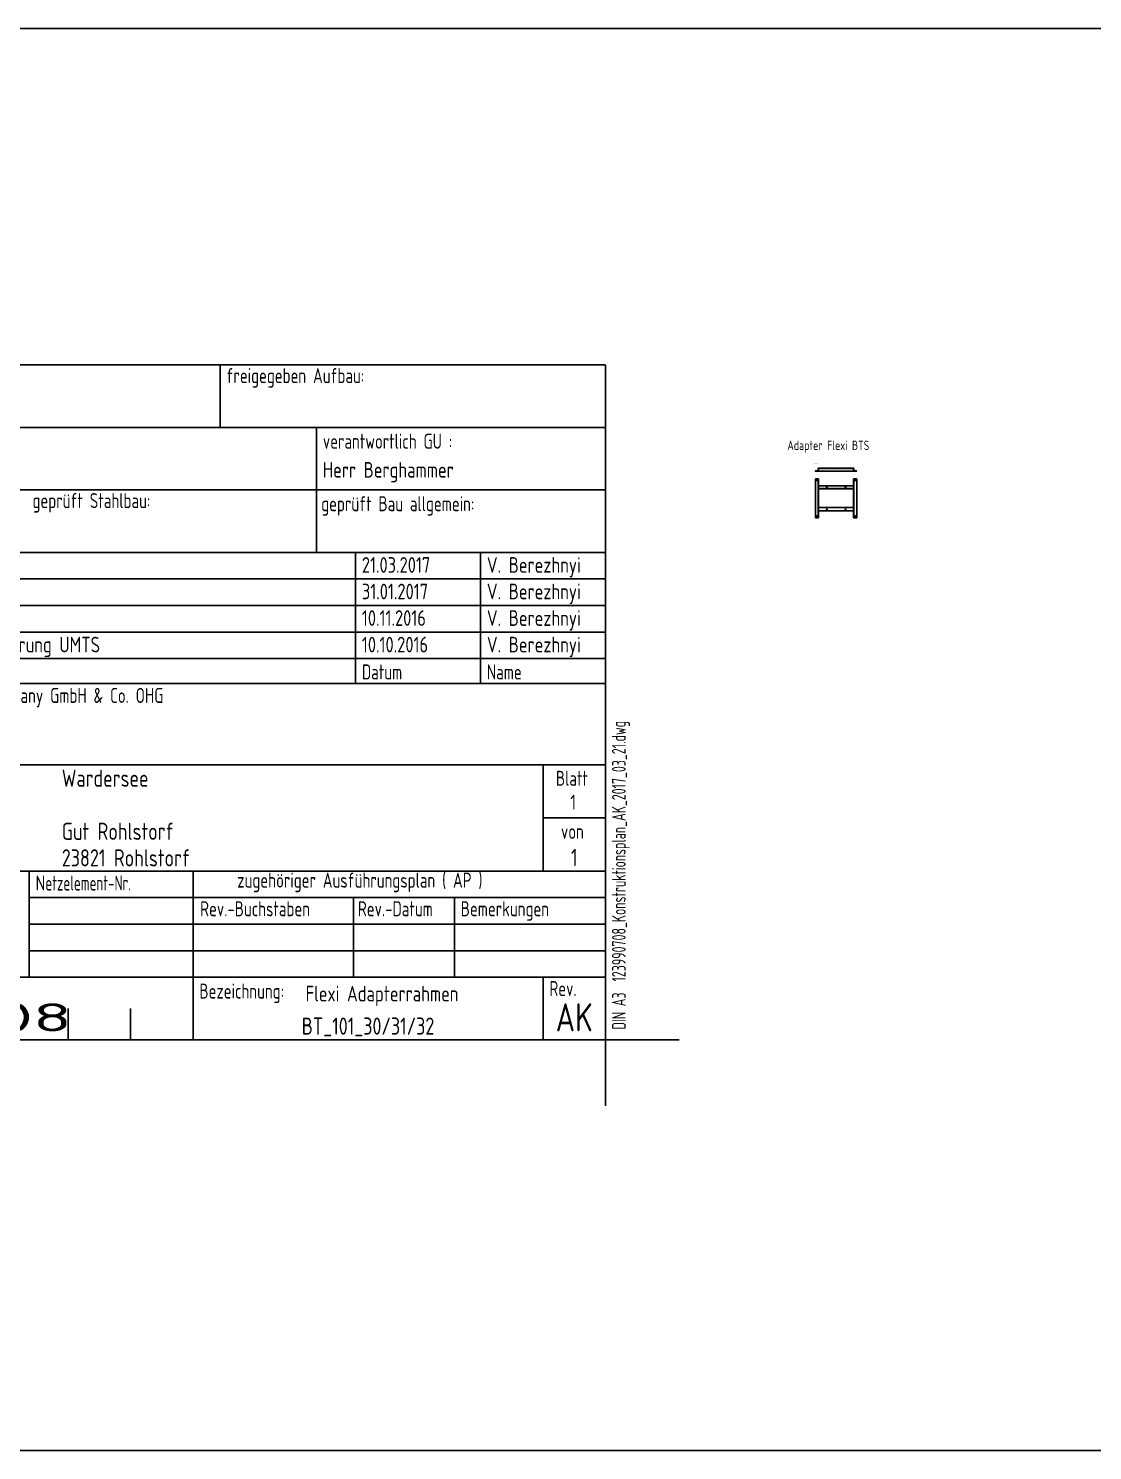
# Model space of a CAD drawing. Header units: millimetres. Extents: x -6273 to 60188, y -6573 to 16187.
# Drawn here: x 9266 to 26293, y -6573 to 16187 of the extents above; entities that cross this region are included whole.
import ezdxf
from ezdxf.enums import TextEntityAlignment as Align

# ---------------------------------------------------------------- set-up
doc = ezdxf.new("R2010")
doc.units = ezdxf.units.MM
doc.header["$LTSCALE"] = 0.4
doc.linetypes.add('ACAD_ISO02W100', pattern=[15, 12, -3])
doc.linetypes.add('MITTE', pattern=[50.8, 31.75, -6.35, 6.35, -6.35])
doc.layers.add('00_Hilfslinien', color=31, linetype='Continuous', plot=False)
for name, color, linetype, lineweight in [('00_Rahmen_Schriftfeld', 7, 'Continuous', 25), ('10_30_Mittellinie', 140, 'MITTE', 18), ('10_30_Stahlbau', 140, 'Continuous', 25), ('10_30_Stahlbau_VDK', 140, 'ACAD_ISO02W100', 18)]:
    doc.layers.add(name, color=color, linetype=linetype, lineweight=lineweight)
doc.layers.add('Plankopf', color=255, linetype='Continuous')
doc.styles.get("Standard").update_dxf_attribs({"font": 'isocp.shx', "width": 0.85})
doc.styles.add('STO-Nr', font='isoct.shx')

# ---------------------------------------------------------------- blocks, each defined once
blk = doc.blocks.new('Schriftfeld')
at = {"color": 0, "linetype": 'ByBlock', "lineweight": 50, "width": 0.85}
for tag, p in [('STO-NAME', (9800, 4050)), ('STO-STRASSE', (9800, 3200)), ('STO-ORT', (9800, 2775))]:
    blk.add_attdef(tag, p, '', height=275, dxfattribs=at)
at = {"color": 0, "linetype": 'ByBlock', "lineweight": -2, "width": 0.85}
for tag, p in [('DATUM-ERSTELLT', (3000, 3625)), ('NAME-ERSTELLT', (4800, 3625)), ('DATUM-GEPRÜFT', (3000, 3200)), ('NAME-GEPRÜFT', (4800, 3200)), ('DATUM-FREIGEGEBEN', (3000, 2775)), ('NAME-FREIGEGEBEN', (4800, 2775))]:
    blk.add_attdef(tag, p, '', height=250, dxfattribs=at)
at = {"color": 0, "linetype": 'ByBlock', "lineweight": 50, "width": 0.85}
for tag, height, p in [('BLATT-ANZAHL', 275, (18000, 2700)), ('REVISION', 450, (18000, 0)), ('PLANART', 275, (14700, 0))]:
    blk.add_attdef(tag, text='', height=height, dxfattribs=at).set_placement(p, align=Align.BOTTOM_CENTER)
at = {"color": 0, "linetype": 'ByBlock', "lineweight": 100, "style": 'STO-Nr', "width": 2.05}
blk.add_attdef('STO-NR', text='', height=450, dxfattribs=at).set_placement((7400, 0), align=Align.BOTTOM_CENTER)
blk = doc.blocks.new('Revision')
at = {"color": 0, "linetype": 'ByBlock', "lineweight": -2, "width": 0.85}
blk.add_attdef('REV', text='', height=250, dxfattribs=at).set_placement((750, 0), align=Align.BOTTOM_CENTER)
for tag, p in [('REV-ART', (1600, 100)), ('REV-DATUM', (14600, 100)), ('REV-NAME', (16600, 100))]:
    blk.add_attdef(tag, p, '', height=250, dxfattribs=at)

msp = doc.modelspace()

# ---------------------------------------------------------------- linework, layer by layer
msp.add_lwpolyline([(-6272.77, 16186.97), (26957.44, 16186.97), (26957.44, -6573.32), (-6272.77, -6573.32)], close=True)
at = {"layer": '00_Hilfslinien'}
for q in [(18500, -1053.98), (19679.45, 0), (18500, -1053.98), (19679.45, 0)]:
    msp.add_line((18500, 0), q, dxfattribs=at)
at = {"layer": '00_Rahmen_Schriftfeld', "color": 7}
for p, q in [((18500, 10800), (18500, 0)), ((9901.66, 500.71), (9901.66, 0.71)), ((10901.66, 500.71), (10901.66, 0.71)), ((18500, 0), (0, 0))]:
    msp.add_line(p, q, dxfattribs=at)
at = {"layer": '10_30_Mittellinie'}
for p, q in [((21878.73, 9112.27), (21878.73, 9094.63)), ((22039.14, 9157.27), (22039.14, 9139.63)), ((22339.14, 9157.27), (22339.14, 9139.63)), ((22498.73, 9112.27), (22498.73, 9094.63)), ((21869.73, 8955.55), (21887.73, 8955.55)), ((21878.73, 8964.55), (21878.73, 8946.55)), ((22507.73, 8955.55), (22489.73, 8955.55)), ((22498.73, 8964.55), (22498.73, 8946.55)), ((22498.73, 8964.55), (22498.73, 8946.55)), ((22030.14, 8848.05), (22048.14, 8848.05)), ((22030.14, 8848.05), (22048.14, 8848.05)), ((22039.14, 8857.05), (22039.14, 8839.05)), ((22039.14, 8857.05), (22039.14, 8839.05)), ((22039.14, 8857.05), (22039.14, 8839.05)), ((22039.14, 8857.05), (22039.14, 8839.05)), ((22330.14, 8848.05), (22348.14, 8848.05)), ((22348.14, 8848.05), (22330.14, 8848.05)), ((22339.14, 8857.05), (22339.14, 8839.05)), ((22339.14, 8857.05), (22339.14, 8839.05)), ((22339.14, 8857.05), (22339.14, 8839.05)), ((22030.14, 8488.05), (22048.14, 8488.05)), ((22030.14, 8488.05), (22048.14, 8488.05)), ((22039.14, 8497.05), (22039.14, 8479.05)), ((22039.14, 8497.05), (22039.14, 8479.05)), ((22039.14, 8497.05), (22039.14, 8479.05)), ((22039.14, 8497.05), (22039.14, 8479.05)), ((22330.14, 8488.05), (22348.14, 8488.05)), ((22348.14, 8488.05), (22330.14, 8488.05)), ((22339.14, 8497.05), (22339.14, 8479.05)), ((22339.14, 8497.05), (22339.14, 8479.05)), ((22339.14, 8497.05), (22339.14, 8479.05)), ((21869.73, 8380.55), (21887.73, 8380.55)), ((21878.73, 8389.55), (21878.73, 8371.55)), ((22507.73, 8380.55), (22489.73, 8380.55)), ((22498.73, 8389.55), (22498.73, 8371.55)), ((22498.73, 8389.55), (22498.73, 8371.55))]:
    msp.add_line(p, q, dxfattribs=at)
at = {"layer": '10_30_Stahlbau'}
for p, q in [((21908.73, 9150.55), (22468.73, 9150.55)), ((21858.73, 8980.55), (21858.73, 8355.55)), ((21858.73, 8980.55), (21908.73, 8980.55)), ((21903.73, 8980.55), (21903.73, 8355.55)), ((21908.73, 9100.55), (22468.73, 9100.55)), ((21908.73, 8980.55), (21908.73, 8355.55)), ((22468.73, 8980.55), (22468.73, 8355.55)), ((22518.73, 8980.55), (22468.73, 8980.55)), ((22473.73, 8980.55), (22473.73, 8355.55)), ((22518.73, 8980.55), (22518.73, 8355.55)), ((22468.73, 8868.05), (21908.73, 8868.05)), ((21908.73, 8868.05), (21908.73, 8818.05)), ((22468.73, 8818.05), (21908.73, 8818.05)), ((22017.61, 8818.05), (22067.61, 8818.05)), ((22017.61, 8818.05), (22067.61, 8818.05)), ((22357.61, 8818.05), (22307.61, 8818.05)), ((22357.61, 8818.05), (22307.61, 8818.05)), ((22468.73, 8868.05), (22468.73, 8818.05)), ((22468.73, 8518.05), (21908.73, 8518.05)), ((21908.73, 8468.05), (21908.73, 8518.05)), ((22468.73, 8468.05), (21908.73, 8468.05)), ((22019.14, 8518.05), (22069.14, 8518.05)), ((22359.14, 8518.05), (22309.14, 8518.05)), ((22468.73, 8468.05), (22468.73, 8518.05)), ((21858.73, 8355.55), (21908.73, 8355.55)), ((22518.73, 8355.55), (22468.73, 8355.55))]:
    msp.add_line(p, q, dxfattribs=at)
for points in [[(21858.73, 9102.05, -0.41421356), (21862.23, 9105.55), (21896.73, 9105.55, 0.41421356), (21903.73, 9112.55), (21903.73, 9147.05, -0.41421356), (21907.23, 9150.55), (21908.73, 9150.55), (21908.73, 9100.55), (21858.73, 9100.55)], [(22518.73, 9102.05, 0.41421356), (22515.23, 9105.55), (22480.73, 9105.55, -0.41421356), (22473.73, 9112.55), (22473.73, 9147.05, 0.41421356), (22470.23, 9150.55), (22468.73, 9150.55), (22468.73, 9100.55), (22518.73, 9100.55)]]:
    msp.add_lwpolyline(points, format="xyb", close=True, dxfattribs=at)
for centre in [(21878.73, 8955.55), (22498.73, 8955.55), (22039.14, 8848.05), (22339.14, 8848.05), (22039.14, 8488.05), (22339.14, 8488.05), (21878.73, 8380.55), (22498.73, 8380.55)]:
    msp.add_circle(centre, 7, dxfattribs=at)
at = {"layer": '10_30_Stahlbau_VDK'}
for p, q in [((21872.23, 9105.55), (21872.23, 9100.55)), ((21885.23, 9105.55), (21885.23, 9100.55)), ((21908.73, 9145.55), (22468.73, 9145.55)), ((22032.64, 9150.55), (22032.64, 9145.55)), ((22045.64, 9150.55), (22045.64, 9145.55)), ((22332.64, 9150.55), (22332.64, 9145.55)), ((22345.64, 9150.55), (22345.64, 9145.55)), ((22492.23, 9105.55), (22492.23, 9100.55)), ((22505.23, 9105.55), (22505.23, 9100.55)), ((22468.73, 8823.05), (21908.73, 8823.05)), ((22468.73, 8513.05), (21908.73, 8513.05))]:
    msp.add_line(p, q, dxfattribs=at)
at = {"layer": 'Plankopf', "color": 254}
for p, q in [((1.66, 10800.71), (18501.66, 10800.71)), ((12334.99, 10800.71), (12334.99, 9800.71)), ((18499.99, -0.01), (18499.99, 10799.99)), ((1.66, 9800.71), (18501.66, 9800.71)), ((13876.66, 9800.71), (13876.66, 7800.71)), ((1.66, 8800.71), (18501.66, 8800.71)), ((1.66, 7800.71), (18501.66, 7800.71)), ((14501.66, 5700.71), (14501.66, 7800.71)), ((16501.66, 5700.71), (16501.66, 7800.71)), ((1.66, 7375.71), (18501.66, 7375.71)), ((1.66, 6950.71), (18501.66, 6950.71)), ((1.66, 6525.71), (18501.66, 6525.71)), ((1.66, 6100.71), (18501.66, 6100.71)), ((18501.66, 5700.71), (1.66, 5700.71)), ((1.66, 4400.71), (18501.66, 4400.71)), ((17501.66, 4400.71), (17501.66, 2700.71)), ((18501.66, 3550.71), (17501.66, 3550.71)), ((18501.66, 2700.71), (1.66, 2700.71)), ((9276.66, 1000.71), (9276.66, 2700.71)), ((11901.66, 1000.71), (11901.66, 2700.71)), ((18501.66, 2275.71), (9276.66, 2275.71)), ((14469.02, 2275.71), (14469.02, 1000.71)), ((16084.01, 2275.71), (16084.01, 1000.71)), ((18501.66, 1850.71), (9276.66, 1850.71)), ((18501.66, 1425.71), (9276.66, 1425.71)), ((18501.66, 1000.71), (1.66, 1000.71)), ((11901.66, 1000.71), (11901.66, 0.71)), ((17501.66, 1000.71), (17501.66, 0.71)), ((0, 0), (18500, 0))]:
    msp.add_line(p, q, dxfattribs=at)

# ---------------------------------------------------------------- block references
at = {"layer": '00_Rahmen_Schriftfeld'}
for p, values in [((1.66, 7375.71), {'REV': 'AK', 'REV-ART': 'Zeichnerisch Angepasst', 'REV-DATUM': '21.03.2017', 'REV-NAME': 'V. Berezhnyi'}), ((1.66, 6950.71), {'REV': 'AJ', 'REV-ART': 'Zeichnerisch Angepasst', 'REV-DATUM': '31.01.2017', 'REV-NAME': 'V. Berezhnyi'}), ((1.66, 6525.71), {'REV': 'AI', 'REV-ART': 'Ausführungsplan. Lösungen für L8 und SSC ändern', 'REV-DATUM': '10.11.2016', 'REV-NAME': 'V. Berezhnyi'}), ((1.66, 6100.71), {'REV': 'AH', 'REV-ART': 'Ausführungsplan. Antennen- und Systemtechniktausch, Erweiterung UMTS', 'REV-DATUM': '10.10.2016', 'REV-NAME': 'V. Berezhnyi'})]:
    msp.add_blockref('Revision', p, dxfattribs=at).add_auto_attribs(values)
ref = msp.add_blockref('Schriftfeld', (0, 0), dxfattribs=at)
ref.add_attrib('STO-NAME', 'Wardersee', (9800, 4050), dxfattribs={"layer": '0', "color": 0, "linetype": 'ByBlock', "lineweight": 50, "height": 275, "width": 0.85})
ref.add_attrib('STO-STRASSE', 'Gut Rohlstorf', (9800, 3200), dxfattribs={"layer": '0', "color": 0, "linetype": 'ByBlock', "lineweight": 50, "height": 275, "width": 0.85})
ref.add_attrib('STO-ORT', '23821 Rohlstorf', (9800, 2775), dxfattribs={"layer": '0', "color": 0, "linetype": 'ByBlock', "lineweight": 50, "height": 275, "width": 0.85})
ref.add_attrib('STO-NR', '123990708', dxfattribs={"layer": '0', "color": 0, "linetype": 'ByBlock', "lineweight": 100, "height": 450, "style": 'STO-Nr', "width": 2.05}).set_placement((7400, 0), align=Align.BOTTOM_CENTER)
ref.add_attrib('PLANART', 'BT_101_30/31/32', dxfattribs={"layer": '0', "color": 0, "linetype": 'ByBlock', "lineweight": 50, "height": 275, "width": 0.85}).set_placement((14700, 0), align=Align.BOTTOM_CENTER)
ref.add_attrib('REVISION', 'AK', dxfattribs={"layer": '0', "color": 0, "linetype": 'ByBlock', "lineweight": 50, "height": 450, "width": 0.85}).set_placement((18000, 0), align=Align.BOTTOM_CENTER)
ref.add_attrib('BLATT-ANZAHL', '1', dxfattribs={"layer": '0', "color": 0, "linetype": 'ByBlock', "lineweight": 50, "height": 275, "width": 0.85}).set_placement((18000, 2700), align=Align.BOTTOM_CENTER)
ref.add_attrib('DATUM-ERSTELLT', '21.03.2017', (3000, 3625), dxfattribs={"layer": '0', "color": 0, "linetype": 'ByBlock', "lineweight": -2, "height": 250, "width": 0.85})
ref.add_attrib('NAME-ERSTELLT', 'V. Berezhnyi', (4800, 3625), dxfattribs={"layer": '0', "color": 0, "linetype": 'ByBlock', "lineweight": -2, "height": 250, "width": 0.85})
ref.add_attrib('DATUM-GEPRÜFT', '21.03.2017', (3000, 3200), dxfattribs={"layer": '0', "color": 0, "linetype": 'ByBlock', "lineweight": -2, "height": 250, "width": 0.85})
ref.add_attrib('NAME-GEPRÜFT', 'T. Marinina', (4800, 3200), dxfattribs={"layer": '0', "color": 0, "linetype": 'ByBlock', "lineweight": -2, "height": 250, "width": 0.85})

# ---------------------------------------------------------------- texts
at = {"layer": '00_Hilfslinien', "width": 0.85}
msp.add_text('Adapter Flexi BTS', height=150, dxfattribs=at).set_placement((21409.73, 9439.41))
at = {"layer": '00_Hilfslinien'}
msp.add_text('L50x5', height=12, dxfattribs=at).set_placement((21847.1, 9215.41))
at = {"layer": '00_Rahmen_Schriftfeld', "color": 7, "width": 0.85}
for s, height, p in [('Herr Berghammer', 250, (13976.66, 8997.96)), ('1', 240, (17937.52, 3683.05)), ('Flexi Adapterrahmen', 250, (13700.7, 614.77))]:
    msp.add_text(s, height=height, dxfattribs=at).set_placement(p)
at = {"layer": '00_Rahmen_Schriftfeld', "color": 7, "char_height": 240, "attachment_point": 1}
for s, insert, width in [('{\\W0.8;freigegeben Aufbau:}', (12434.99, 10750.71), 4382.4041), ('{\\W0.8;verantwortlich GU :}', (13976.66, 9700.71), 4382.4041), ('{\\W0.8;geprüft Stahlbau:}', (9331.22, 8750.71), 4382.4041), ('{\\W0.8;geprüft Bau allgemein:}', (13950.65, 8700.71), 4382.4041), ('{\\W0.8;Datum}', (14601.66, 6008.3), 1252.8411), ('{\\W0.8;Name}', (16601.66, 6008.3), 1466.4205), ('{\\W0.8;Telefónica Germany GmbH & Co. OHG \\PKölner Str. 261 \\P51149 Köln}', (7400.82, 5631.83), 4382.4041), ('{\\W0.8;Blatt}', (17706.61, 4305.71), 795.0449), ('{\\W0.8;von}', (17786.63, 3455.71), 715.0257), ('N{\\W0.7;etzelement-Nr.}', (9378.64, 2630.12), 1982.3248), ('{\\W0.8;zugehöriger Ausführungsplan ( AP )}', (12607.79, 2675.47), 4757.0743), ('{\\W0.8;Rev.-Buchstaben}', (12013.47, 2217.57), 1982.3248), ('{\\W0.8;Rev.-Datum}', (14537.77, 2217.57), 1982.3248), ('{\\W0.8;Bemerkungen}', (16184.01, 2217.57), 1982.3248), ('{\\W0.8;Rev.}', (17601.66, 941.12), 900), ('{\\W0.8;Bezeichnung:}', (12001.66, 900.71), 1982.3248)]:
    msp.add_mtext(s, dxfattribs=dict(at, insert=insert, width=width))
at = {"layer": '00_Rahmen_Schriftfeld', "color": 7, "insert": (18603.1, 165.42), "char_height": 220, "attachment_point": 1, "rotation": 90}
msp.add_mtext('{\\W0.7;DIN A3  123990708_Konstruktionsplan_AK_2017_03_21.dwg}', dxfattribs=at)

doc.saveas('drawing.dxf')
